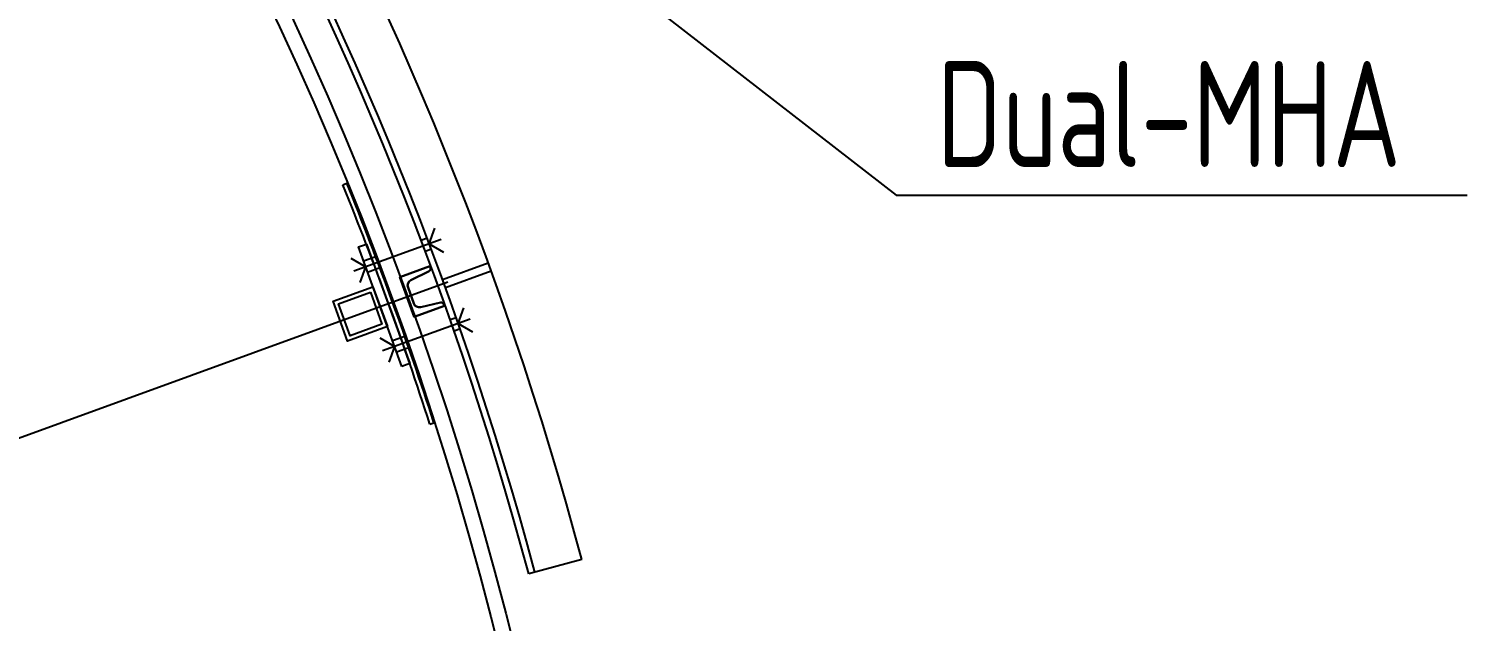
# Model space of a CAD drawing. Header units: millimetres. Extents: x -139278 to 641613, y -260926 to 217780.
# Drawn here: x 228105 to 229803, y 2747 to 3445 of the extents above; entities that cross this region are included whole.
import ezdxf

# ---------------------------------------------------------------- set-up
doc = ezdxf.new("R2010")
doc.units = ezdxf.units.MM
doc.layers.add('10_30_Sektorantenne_MHA', color=21, linetype='Continuous', lineweight=25)
doc.styles.add('ISOCP', font='ISOCP', dxfattribs={"width": 0.9})
doc.dimstyles.new('M_050', dxfattribs={"dimscale": 50, "dimtxt": 2.5, "dimasz": 2, "dimexe": 2, "dimexo": 2, "dimgap": 1, "dimtad": 1, "dimlfac": 0.001, "dimzin": 1, "dimdsep": 46, "dimtxsty": 'ISOCP', "dimblk": 'OBLIQUE', "dimcen": 2.5, "dimclrd": 256, "dimclre": 256, "dimclrt": 256, "dimadec": 0, "dimazin": 0, "dimtfac": 1, "dimtmove": 2, "dimatfit": 3, "dimfxl": 0, "dimtolj": 1, "dimtzin": 0, "dimarcsym": 0})

# ---------------------------------------------------------------- blocks, each defined once
blk = doc.blocks.new('_OBLIQUE')
at = {"color": 0, "linetype": 'ByBlock'}
blk.add_line((-0.5, -0.5), (0.5, 0.5), dxfattribs=at)
blk = doc.blocks.new('*D37')
at = {"lineweight": -2}
blk.add_arc((224746.8, 1744.4), 2209.6, 19.9996, 39.9996, dxfattribs=at)
at = {"layer": 'Defpoints', "color": 0}
for p in [(227915.6, 4403.3), (228599.6, 3146.7), (226721.4, 2736.1), (224746.8, 1744.4), (224746.8, 1744.4)]:
    blk.add_point(p, dxfattribs=at)
at = {"lineweight": -2, "xscale": 100, "yscale": 100, "zscale": 100}
for p, rotation in [((226439.5, 3164.7), 129.9996238734526), ((226823.2, 2500.1), 289.9996238734422)]:
    blk.add_blockref('_OBLIQUE', p, dxfattribs=dict(at, rotation=rotation))
at = {"insert": (226757.8, 2905.5), "char_height": 125, "attachment_point": 5, "rotation": 299.9996, "style": 'ISOCP'}
blk.add_mtext('\\A1;20°', dxfattribs=at)
blk = doc.blocks.new('*D38')
at = {"lineweight": -2}
blk.add_arc((224746.8, 1744.4), 2209.6, 359.9996, 19.9996, dxfattribs=at)
at = {"layer": 'Defpoints', "color": 0}
for p in [(228599.6, 3146.7), (226941.5, 2000.9), (224746.8, 1744.4), (224746.8, 1744.4), (228883.4, 1744.4)]:
    blk.add_point(p, dxfattribs=at)
at = {"lineweight": -2, "xscale": 100, "yscale": 100, "zscale": 100}
for p, rotation in [((226823.2, 2500.1), 109.9996238733471), ((226956.4, 1744.4), 269.9996238733382)]:
    blk.add_blockref('_OBLIQUE', p, dxfattribs=dict(at, rotation=rotation))
at = {"insert": (227033.7, 2147.6), "char_height": 125, "attachment_point": 5, "rotation": 279.9996, "style": 'ISOCP'}
blk.add_mtext('\\A1;20°', dxfattribs=at)

msp = doc.modelspace()

# ---------------------------------------------------------------- linework, layer by layer
for p, q in [((228475.534, 3261.37), (228480.165, 3263.255)), ((228591.567, 3196.968), (228488.292, 3159.404)), ((228574.991, 3198.387), (228567.942, 3195.824)), ((228577.47, 3191.84), (228584.207, 3210.339)), ((228579.937, 3185.289), (228572.889, 3182.725)), ((228577.47, 3191.84), (228594.517, 3181.993)), ((228502.39, 3164.532), (228485.343, 3174.379)), ((228502.39, 3164.532), (228495.653, 3146.033)), ((228514.37, 3176.338), (228499.996, 3171.11)), ((228519.319, 3163.241), (228504.782, 3157.953)), ((228593.13, 3149.668), (228647.162, 3169.334)), ((228596.55, 3140.271), (228650.582, 3159.937)), ((228611.653, 3097.893), (228618.386, 3116.393)), ((228625.749, 3103.024), (228522.482, 3065.438)), ((228609.333, 3104.498), (228602.285, 3101.933)), ((228611.653, 3097.893), (228628.702, 3088.05)), ((228536.578, 3070.569), (228519.529, 3080.412)), ((228548.72, 3082.437), (228534.183, 3077.146)), ((228613.961, 3091.284), (228606.912, 3088.719)), ((228536.578, 3070.569), (228529.845, 3052.069)), ((228553.345, 3069.222), (228538.971, 3063.99)), ((228578.267, 2979.112), (228583.026, 2980.646)), ((228757.808, 2819.144), (228695.023, 2802.32))]:
    msp.add_line(p, q)
at = {"ltscale": 10}
msp.add_line((228599.541, 3146.68), (224746.801, 1744.398), dxfattribs=at)
for points in [[(228545.128, 3047.076), (228493.825, 3188.03), (228503.222, 3191.45), (228554.525, 3050.496)], [(228510.926, 3141.045), (228528.027, 3094.061), (228481.042, 3076.96), (228463.941, 3123.944)], [(228507.937, 3134.637), (228521.618, 3097.049), (228484.031, 3083.368), (228470.35, 3120.956)]]:
    msp.add_lwpolyline(points, close=True)
for points in [[(228578.305, 3165.555), (228578.954, 3163.771, -0.37930912), (228577.249, 3159.453), (228555.835, 3148.809, 0.37930912), (228552.425, 3140.173), (228559.266, 3121.379, 0.37930912), (228567.429, 3116.955), (228590.675, 3122.567, -0.37930912), (228594.756, 3120.355), (228595.406, 3118.571), (228559.697, 3105.574), (228542.596, 3152.559)], [(228595.406, 3118.571), (228594.756, 3120.355, 0.37930912), (228590.675, 3122.567), (228567.429, 3116.955, -0.37930912), (228559.266, 3121.379), (228552.425, 3140.173, -0.37930912), (228555.835, 3148.809), (228577.249, 3159.453, 0.37930912), (228578.954, 3163.771), (228578.305, 3165.555), (228542.596, 3152.559), (228559.697, 3105.574)]]:
    msp.add_lwpolyline(points, format="xyb", close=True)
for radius in [4048.5, 4030.5]:
    msp.add_circle((224746.801, 1744.398), radius)
for radius, start, end in [(4152.5, 15, 45), (4095, 15, 45), (4087.5, 15, 45), (4030.5, 17.861867, 22.138133), (4025.5, 17.861867, 22.138133)]:
    msp.add_arc((224746.801, 1744.398), radius, start, end)
at = {"layer": '10_30_Sektorantenne_MHA'}
for p, q in [((228515.712, 3724.798), (229128.742, 3249.195)), ((229128.742, 3249.195), (229803.232, 3249.195))]:
    msp.add_line(p, q, dxfattribs=at)

# ---------------------------------------------------------------- texts
at = {"layer": '10_30_Sektorantenne_MHA', "style": 'ISOCP', "width": 0.8}
msp.add_text('Dual-MHA', height=125, dxfattribs=at).set_placement((229176.767, 3282.444))

# ---------------------------------------------------------------- dimensions: what is measured, and where the dimension line sits
for base, line2, picture, middle in [((226721.409, 2736.066), ((227915.62, 4403.317), (224746.801, 1744.398)), '*D37', (226757.846, 2905.457)), ((226941.496, 2000.906), ((228883.378, 1744.37), (224746.801, 1744.398)), '*D38', (227033.671, 2147.619))]:
    dim = msp.add_angular_dim_2l(base=base, line1=((228599.55, 3146.655), (224746.801, 1744.398)), line2=line2, dimstyle='M_050')
    dim.commit()
    dim.dimension.update_dxf_attribs({"geometry": picture, "text_midpoint": middle})

doc.saveas('drawing.dxf')
